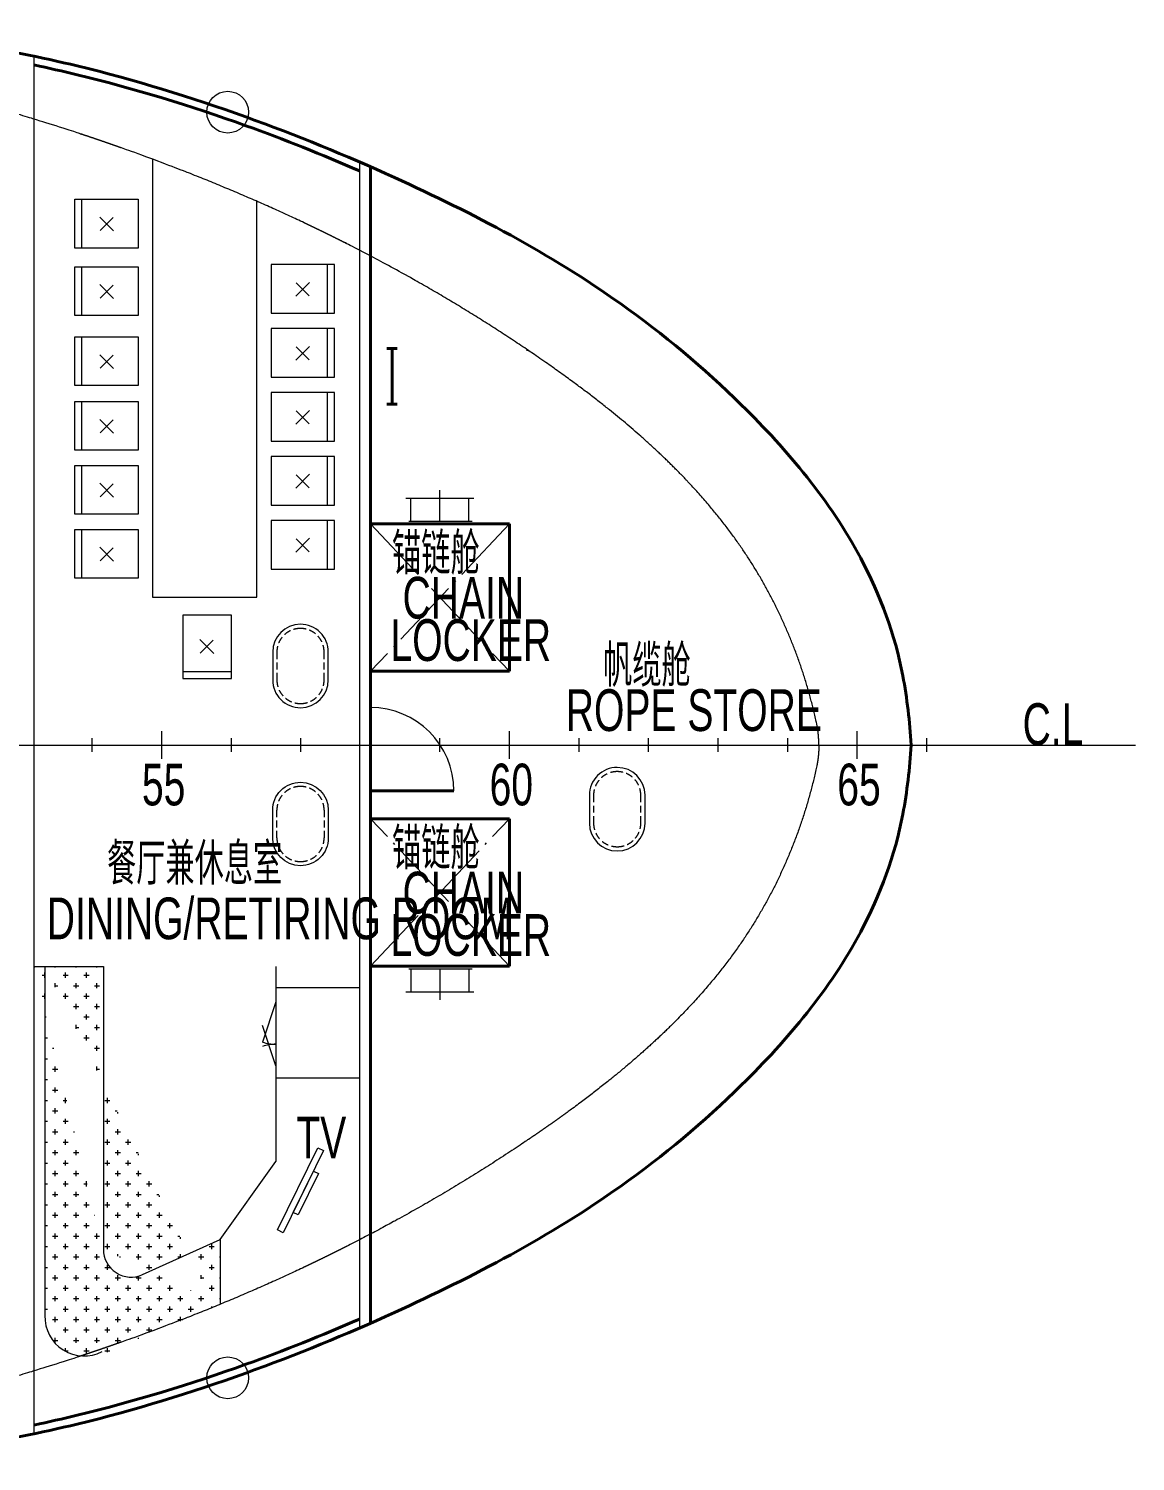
# Model space of a CAD drawing. Extents: x -550205 to -490805, y -239464 to -155364.
# Drawn here: x -510131 to -502173, y -209205 to -198905 of the extents above; entities that cross this region are included whole.
import ezdxf

# ---------------------------------------------------------------- set-up
doc = ezdxf.new("R2010")
doc.units = 0
doc.header["$LTSCALE"] = 500
doc.header["$MEASUREMENT"] = 0
doc.linetypes.add('点划线 ____ _ ____ _ ____ _ ____ _ ____ _ ____', pattern=[2.56, 2, -0.25, 0.06, -0.25])
doc.linetypes.add('虚线 __ __ __ __ __ __ __ __ __ __ __ __ __ _', pattern=[0.75, 0.5, -0.25])
doc.layers.get('0').update_dxf_attribs({"linetype": 'CONTINUOUS', "lineweight": 20})
doc.layers.add('点划线', color=5, linetype='点划线 ____ _ ____ _ ____ _ ____ _ ____ _ ____', lineweight=20)
doc.layers.add('虚线', color=1, linetype='虚线 __ __ __ __ __ __ __ __ __ __ __ __ __ _', lineweight=20)
doc.styles.add('中英混排2', font='romany.shx', dxfattribs={"width": 0.7, "height": 300, "bigfont": 'hztxt.shx'})

# ---------------------------------------------------------------- blocks, each defined once
blk = doc.blocks.new('A$C2533444B')
at = {"color": 2, "lineweight": 20}
for p, q in [((-227.4109585811384, 0), (227.4109585811384, 0)), ((-212.7058482938446, 0), (-212.7058482938446, -165.3102552630007)), ((-3.672148082405329, 0), (-3.672148082405329, -222.3272297782823)), ((205.3615521285683, 0), (205.3615521285683, -165.3102552630007)), ((-248.3655342655256, -165.3102552630007), (239.8205891768448, -165.3102552630007))]:
    blk.add_line(p, q, dxfattribs=at)

msp = doc.modelspace()

# ---------------------------------------------------------------- hatches: boundary and pattern name
h = msp.add_hatch()
h.set_pattern_fill('CROSS', color=256, scale=300, style=0)
h.set_pattern_definition([(0, (230741.242857496, -19635.91590613575), (75, 75), [37.5, -112.5]), (90, (230759.992857496, -19654.66590613575), (-74.99999999999999, 75), [37.5, -112.5])])
edge = h.paths.add_edge_path()
edge.add_line((-509597.0404286612, -208433.0465047622), (-508753.8718096151, -208076.5393865904))
edge.add_arc((-509713.8718096152, -208156.7306919241), 300, 180, 292.9195306930191)
edge.add_line((-510013.8718096152, -205649.0291827602), (-510013.8718096152, -208156.7306919241))
edge.add_arc((-509393.8718096149, -207680.8715434651), 200, 180, 294.3592945839694)
edge.add_line((-509311.3803423531, -207863.0669271305), (-508753.8718096151, -207610.6472667015))
edge.add_line((-509593.8718096149, -205649.0291827602), (-509593.8718096149, -207680.8715434651))
edge.add_line((-510093.8718096151, -205649.0291827602), (-509593.8718096151, -205649.0291827602))
edge.add_line((-508753.8718096151, -207610.6472667015), (-508753.8718096151, -208164.9732028523))

# ---------------------------------------------------------------- linework, layer by layer
for p, q in [((-510093.1389730787, -199103.2012190906), (-510093.1389730786, -209007.6524472045)), ((-507753.1389730787, -199863.7091878498), (-507753.1389730788, -208247.1444784454)), ((-509749.7083567325, -200482.4195232267), (-509749.7083567325, -200132.4195232267)), ((-509520.0184239745, -200359.9990486745), (-509619.7717802296, -200260.2456924192)), ((-509616.3393089074, -200356.5665773522), (-509523.4508952968, -200263.6781637416)), ((-509749.7083567325, -200967.9113414132), (-509749.7083567325, -200617.9113414132)), ((-507981.0925351775, -200951.4706599017), (-507981.0925351775, -200601.4706599017)), ((-509520.0184239745, -200845.490866861), (-509619.7717802296, -200745.7375106058)), ((-508210.7824679355, -200829.0501853495), (-508111.0291116803, -200729.2968290943)), ((-508114.4615830026, -200825.6177140273), (-508207.3499966132, -200732.7293004167)), ((-509616.3393089074, -200842.0583955388), (-509523.4508952968, -200749.1699819282)), ((-509749.7083567325, -201471.7995105323), (-509749.7083567325, -201121.7995105323)), ((-507981.0925351775, -201411.6700538623), (-507981.0925351775, -201061.6700538623)), ((-509520.0184239745, -201349.3790359801), (-509619.7717802296, -201249.6256797248)), ((-509616.3393089074, -201345.9465646578), (-509523.4508952968, -201253.0581510472)), ((-508210.7824679355, -201289.2495793101), (-508111.0291116803, -201189.4962230548)), ((-508114.4615830026, -201285.8171079878), (-508207.3499966132, -201192.9286943772)), ((-507981.0925351775, -201871.6700538623), (-507981.0925351775, -201521.6700538623)), ((-509749.7083567325, -201936.3818914481), (-509749.7083567325, -201586.3818914481)), ((-508210.7824679355, -201749.2495793101), (-508111.0291116803, -201649.4962230548)), ((-508114.4615830026, -201745.8171079878), (-508207.3499966132, -201652.9286943772)), ((-509520.0184239745, -201813.9614168959), (-509619.7717802296, -201714.2080606407)), ((-509616.3393089074, -201810.5289455737), (-509523.4508952968, -201717.6405319631)), ((-507981.0925351775, -202331.6700538623), (-507981.0925351775, -201981.6700538623)), ((-509749.7083567325, -202396.3818914481), (-509749.7083567325, -202046.3818914481)), ((-509520.0184239745, -202273.9614168959), (-509619.7717802296, -202174.2080606407)), ((-509616.3393089074, -202270.5289455737), (-509523.4508952968, -202177.6405319631)), ((-508210.7824679355, -202209.2495793101), (-508111.0291116803, -202109.4962230548)), ((-508114.4615830026, -202205.8171079878), (-508207.3499966132, -202112.9286943772)), ((-507981.0925351775, -202791.6700538623), (-507981.0925351775, -202441.6700538623)), ((-509749.7083567325, -202856.3818914481), (-509749.7083567325, -202506.3818914481)), ((-508210.7824679355, -202669.2495793101), (-508111.0291116803, -202569.4962230548)), ((-508114.4615830026, -202665.8171079878), (-508207.3499966132, -202572.9286943772)), ((-509520.0184239745, -202733.9614168959), (-509619.7717802296, -202634.2080606407)), ((-509616.3393089074, -202730.5289455737), (-509523.4508952968, -202637.6405319631)), ((-508900.0952869811, -203298.0591914319), (-508800.3419307258, -203397.8125476871)), ((-508896.6628156588, -203394.3800763648), (-508803.7744020482, -203301.4916627542)), ((-509022.5157615333, -203527.7491241899), (-508672.5157615333, -203527.7491241899)), ((-509673.1389730787, -204105.4268331476), (-509673.1389730786, -204005.4268331476)), ((-509173.1389730787, -204155.4268331476), (-509173.1389730788, -203955.4268331476)), ((-508673.1389730787, -204105.4268331476), (-508673.1389730786, -204005.4268331476)), ((-508173.1389730787, -204105.4268331476), (-508173.1389730786, -204005.4268331476)), ((-507673.1389730787, -204105.4268331476), (-507673.1389730786, -204005.4268331476)), ((-507173.1389730787, -204105.4268331476), (-507173.1389730786, -204005.4268331476)), ((-506673.1389730787, -204155.4268331476), (-506673.1389730787, -203955.4268331476)), ((-506173.1389730787, -204105.4268331476), (-506173.1389730786, -204005.4268331476)), ((-505673.1389730787, -204105.4268331476), (-505673.1389730786, -204005.4268331476)), ((-505173.1389730787, -204105.4268331476), (-505173.1389730786, -204005.4268331476)), ((-504673.1389730787, -204105.4268331476), (-504673.1389730786, -204005.4268331476)), ((-504173.1389730787, -204155.4268331476), (-504173.1389730787, -203955.4268331476)), ((-503673.1389730787, -204105.4268331476), (-503673.1389730786, -204005.4268331476)), ((-540225.0222415307, -204055.4268331476), (-502173.1389730787, -204055.4268331476)), ((-510093.8718096151, -205649.0291827602), (-509593.8718096151, -205649.0291827602)), ((-510013.8718096152, -205649.0291827602), (-510013.8718096152, -208156.7306919241)), ((-509593.8718096149, -205649.0291827602), (-509593.8718096149, -207680.8715434651)), ((-508353.8718096152, -205649.0291827603), (-508353.8718096152, -207049.4391367305)), ((-508353.8718096152, -205799.0291827603), (-507753.8718096152, -205799.0291827604)), ((-508353.8718096152, -205901.2048475811), (-508449.4485964583, -206191.6840553315)), ((-508353.8718096154, -206362.803056599), (-508449.4485964584, -206072.3238488486)), ((-508353.8718096153, -206449.0291827603), (-507753.8718096153, -206449.0291827604)), ((-508753.8718096152, -207610.6472667017), (-508353.8718096152, -207049.4391367304)), ((-509311.3803423531, -207863.0669271305), (-508753.8718096151, -207610.6472667015)), ((-508753.8718096149, -207610.6472667016), (-508753.8718096151, -208076.5393865905))]:
    msp.add_line(p, q)
at = {"lineweight": 40}
for p, q in [((-507673.1389730787, -199898.6066188629), (-507673.1389730787, -208212.2470474322)), ((-507555.1530614933, -201205.8023233603), (-507480.489718459, -201205.8023233603)), ((-507517.8313927647, -201205.8023233603), (-507517.8313927647, -201605.8023233603)), ((-507555.1348729894, -201605.8057166313), (-507480.4715302638, -201605.7989266163)), ((-507673.1389730787, -202465.4268331476), (-506673.1389730787, -202465.4268331476)), ((-506673.1389730787, -203525.4268331476), (-506673.1389730787, -202465.4268331476)), ((-507673.1389730787, -203525.4268331476), (-506673.1389730787, -203525.4268331476)), ((-507673.1389730787, -204385.4268331476), (-507073.1389730787, -204385.4268331476)), ((-507673.1389730787, -204585.4268331476), (-506673.1389730787, -204585.4268331476)), ((-506673.1389730787, -204585.4268331476), (-506673.1389730787, -205645.4268331476)), ((-507673.1389730787, -205645.4268331475), (-506673.1389730787, -205645.4268331475))]:
    msp.add_line(p, q, dxfattribs=at)
msp.add_lwpolyline([(-509240.400445955, -199843.7162592575), (-509240.400445955, -202992.6408266356), (-508490.400445955, -202992.6408266356), (-508490.400445955, -200146.417430026)])
for points in [[(-509799.7083567325, -200132.4195232267), (-509343.0290724173, -200132.4195232267), (-509343.0290724173, -200482.4195232267), (-509799.7083567325, -200482.4195232267)], [(-509799.7083567325, -200617.9113414132), (-509343.0290724173, -200617.9113414132), (-509343.0290724173, -200967.9113414132), (-509799.7083567325, -200967.9113414132)], [(-507931.0925351775, -200601.4706599017), (-508387.7718194927, -200601.4706599017), (-508387.7718194927, -200951.4706599017), (-507931.0925351775, -200951.4706599017)], [(-509799.7083567325, -201121.7995105323), (-509343.0290724173, -201121.7995105323), (-509343.0290724173, -201471.7995105323), (-509799.7083567325, -201471.7995105323)], [(-507931.0925351775, -201061.6700538623), (-508387.7718194927, -201061.6700538623), (-508387.7718194927, -201411.6700538623), (-507931.0925351775, -201411.6700538623)], [(-507931.0925351775, -201521.6700538623), (-508387.7718194927, -201521.6700538623), (-508387.7718194927, -201871.6700538623), (-507931.0925351775, -201871.6700538623)], [(-509799.7083567325, -201586.3818914481), (-509343.0290724173, -201586.3818914481), (-509343.0290724173, -201936.3818914481), (-509799.7083567325, -201936.3818914481)], [(-507931.0925351775, -201981.6700538623), (-508387.7718194927, -201981.6700538623), (-508387.7718194927, -202331.6700538623), (-507931.0925351775, -202331.6700538623)], [(-509799.7083567325, -202046.3818914481), (-509343.0290724173, -202046.3818914481), (-509343.0290724173, -202396.3818914481), (-509799.7083567325, -202396.3818914481)], [(-507931.0925351775, -202441.6700538623), (-508387.7718194927, -202441.6700538623), (-508387.7718194927, -202791.6700538623), (-507931.0925351775, -202791.6700538623)], [(-509799.7083567325, -202506.3818914481), (-509343.0290724173, -202506.3818914481), (-509343.0290724173, -202856.3818914481), (-509799.7083567325, -202856.3818914481)], [(-508672.5157615333, -203577.7491241899), (-508672.5157615333, -203121.0698398747), (-509022.5157615333, -203121.0698398747), (-509022.5157615333, -203577.7491241899)], [(-508050.8753450162, -206951.9782554788), (-508010.4874661176, -206971.8582231091), (-508300.9325572624, -207561.9226229104), (-508341.320436161, -207542.0426552801)], [(-508082.6204857038, -207118.4027101937), (-508046.245576542, -207136.3073894295), (-508192.4246285142, -207433.2828150617), (-508228.799537676, -207415.3781358259)]]:
    msp.add_lwpolyline(points, close=True)
for points in [[(-508376.3000991947, -203387.431371812), (-508376.3000991947, -203587.431371812, 0.414213562373095), (-508176.3000991947, -203787.4313718119), (-508176.3000991947, -203787.4313718119, 0.414213562373095), (-507976.3000991947, -203587.4313718119), (-507976.3000991947, -203387.4313718119, 0.414213562373095), (-508176.3000991949, -203187.4313718119), (-508176.3000991949, -203187.4313718119, 0.414213562373095)], [(-506099.0136192364, -204416.77545159), (-506099.0136192364, -204616.77545159, 0.414213562373095), (-505899.0136192364, -204816.77545159), (-505899.0136192364, -204816.77545159, 0.414213562373095), (-505699.0136192364, -204616.77545159), (-505699.0136192364, -204416.77545159, 0.414213562373095), (-505899.0136192365, -204216.77545159), (-505899.0136192365, -204216.77545159, 0.414213562373095)], [(-508376.3000991947, -204723.4222944971), (-508376.3000991947, -204523.4222944971, -0.414213562373095), (-508176.3000991947, -204323.4222944972), (-508176.3000991947, -204323.4222944972, -0.414213562373095), (-507976.3000991947, -204523.4222944972), (-507976.3000991947, -204723.4222944972, -0.414213562373095), (-508176.3000991949, -204923.4222944972), (-508176.3000991949, -204923.4222944972, -0.414213562373095)]]:
    msp.add_lwpolyline(points, format="xyb", close=True)
for centre in [(-508699.4678322104, -199505.6656607956), (-508699.4678322048, -208605.1880054995)]:
    msp.add_circle(centre, 150)
for centre, radius, start, end in [((-507673.1389730787, -204385.4268331476), 600, 0, 90), ((-508353.8718096152, -205901.2048475811), 305.7991045090312, 251.7871699430447, 270), ((-508353.8718096154, -206512.803056599), 305.7991045090312, 90, 108.2128300569553), ((-509393.8718096148, -207680.871543465), 200, 180, 294.359294583958), ((-509732.6985638911, -208166.8381546945), 281.3548558576106, 177.9412489898129, 297.4315958611098)]:
    msp.add_arc(centre, radius, start, end)
for points, knots in [([(-503784.0522205619, -204055.4268331476), (-503796.9247623767, -203888.2553280541), (-503842.6314332243, -203423.7564213597), (-504171.5071409212, -202533.3108119969), (-504918.6793052381, -201644.5793046773), (-506042.7635820899, -200701.6010158735), (-507277.4285655678, -200052.4148619238), (-508597.2943021801, -199509.754525187), (-509889.3746837792, -199114.1707194485), (-511060.6610306404, -198923.6946086636), (-511817.6477300157, -198909.4656629247), (-512032.5154003319, -198905.426833148)], [150.0346804614789, 150.0346804614789, 150.0346804614789, 150.0346804614789, 651.9934388723797, 1549.378051060931, 2944.533007530601, 4079.648986399628, 5940.659249836398, 7094.953576022201, 8361.33283393436, 9987.511295253928, 10632.04350824151, 10632.04350824151, 10632.04350824151, 10632.04350824151]), ([(-507753.1389730788, -199926.8723840691), (-508021.9029710338, -199810.5473135935), (-508685.5685931413, -199545.891631958), (-509472.1327961439, -199305.0768457324), (-509988.7411653067, -199188.2325591299), (-510093.1389730787, -199166.3644153099)], [6217.138174848584, 6217.138174848584, 6217.138174848584, 6217.138174848584, 7094.953576022201, 8361.33283393436, 8680.691525788952, 8680.691525788952, 8680.691525788952, 8680.691525788952]), ([(-503784.0522205618, -204055.4268331476), (-503796.9247623766, -204222.598338241), (-503842.6314332242, -204687.0972449354), (-504171.5071409211, -205577.5428542981), (-504918.679305238, -206466.2743616178), (-506042.7635820898, -207409.2526504215), (-507277.4285655677, -208058.4388043712), (-508597.2943021799, -208601.0991411082), (-509889.3746837791, -208996.6829468464), (-511060.6610306402, -209187.1590576314), (-511817.6477300156, -209201.3880033704), (-512032.5154003318, -209205.4268331471)], [150.0346804614789, 150.0346804614789, 150.0346804614789, 150.0346804614789, 651.9934388723797, 1549.378051060931, 2944.533007530601, 4079.648986399628, 5940.659249836398, 7094.953576022201, 8361.33283393436, 9987.511295253928, 10632.04350824151, 10632.04350824151, 10632.04350824151, 10632.04350824151]), ([(-507753.1389730787, -208183.981282226), (-508021.9029710337, -208300.3063527016), (-508685.5685931412, -208564.9620343371), (-509472.1327961438, -208805.7768205628), (-509988.7411653065, -208922.6211071652), (-510093.1389730786, -208944.4892509852)], [6217.138174848584, 6217.138174848584, 6217.138174848584, 6217.138174848584, 7094.953576022201, 8361.33283393436, 8680.691525788952, 8680.691525788952, 8680.691525788952, 8680.691525788952])]:
    msp.add_open_spline(points, degree=3, knots=knots, dxfattribs=at)
for points, weights, knots in [([(-508149.9641817663, -200301.3912517261), (-508199.6250286169, -200277.9088375638), (-508249.491128288, -200254.8524283343), (-508405.2958003206, -200182.8352586371), (-508562.9709754802, -200114.8838102249), (-508720.8306099431, -200046.8570815902), (-508880.37990664, -199982.7701282892), (-509025.5368348701, -199924.4598089023), (-509171.9592958264, -199869.3057353455), (-509318.4544302998, -199814.125632179), (-509466.0989903553, -199762.0034462144), (-509613.7605461774, -199709.8739133258), (-509762.4641810663, -199660.7031936524), (-509812.673492259, -199644.0965092867), (-509862.9955550685, -199627.824411788), (-510011.9793284446, -199579.6403701529), (-510161.9407457783, -199534.4955079388), (-510311.8326512991, -199489.3702742415), (-510462.678150228, -199447.4422101285), (-510613.4482485024, -199405.5338087492), (-510765.1388371196, -199366.98368274), (-510916.7624852083, -199328.4517583838), (-511069.2637224837, -199293.4420004678), (-511221.7018637335, -199258.446647238), (-511374.9641803663, -199227.1392380074)], [1, 0.9999905613140735, 1, 0.9999133498548173, 1, 0.999920636152107, 1, 0.9999396387162867, 1, 0.9999443227611502, 1, 0.9999486527659299, 1, 0.9999942933581378, 1, 0.9999467567395254, 1, 0.999941777840107, 1, 0.9999364927716928, 1, 0.9999309059561654, 1, 0.9999250282917707, 1], [0, 0, 0, 0.008689626355463886, 0.008689626355463886, 0.03501853010570999, 0.03501853010570999, 0.06021613279885818, 0.06021613279885818, 0.08219100771918475, 0.08219100771918475, 0.1032960318635223, 0.1032960318635223, 1.123563774411554, 1.123563774411554, 1.130320487985336, 1.130320487985336, 1.150959040832944, 1.150959040832944, 1.17254101940245, 1.17254101940245, 1.195081276812383, 1.195081276812383, 1.218592098067928, 1.218592098067928, 2.243082528042251, 2.243082528042251, 2.243082528042251]), ([(-506537.4641824663, -201219.3021936133), (-506595.7306904612, -201179.8678865233), (-506654.4701366139, -201141.1205014964), (-506798.4204250259, -201046.1664875019), (-506945.1238769458, -200955.3939941223), (-507091.2161074041, -200864.9995220853), (-507239.9036478102, -200778.8097515982), (-507388.1934433804, -200692.8566332706), (-507538.9177698178, -200611.1165168569), (-507689.4402328128, -200529.4859036822), (-507842.2351742663, -200452.0610926226), (-507995.0443181222, -200374.6342626084), (-508149.9641817663, -200301.3912517256)], [1, 0.9999822435055705, 1, 0.9998933853254309, 1, 0.9998951963255959, 1, 0.9998977406368081, 1, 0.999900960536969, 1, 0.9999047825186017, 1], [0, 0, 0, 0.01191857272614882, 0.01191857272614882, 0.04112358175831066, 0.04112358175831066, 0.07007947996096275, 0.07007947996096275, 0.098681732469311, 0.098681732469311, 0.1268300678199799, 0.1268300678199799, 1.154429921804836, 1.154429921804836, 1.154429921804836]), ([(-504449.3893247392, -204055.4268331486), (-504448.8916675362, -204014.2733976538), (-504453.2279238291, -203973.3393410598), (-504457.1202907694, -203936.6338089439), (-504464.8576184806, -203900.5242670616), (-504486.8915022354, -203797.7280191761), (-504514.9115879245, -203696.3560730577), (-504560.4526927144, -203531.5670666909), (-504621.3809008553, -203371.6749978131), (-504682.3362983303, -203211.6270522694), (-504758.406473315, -203057.9868557816), (-504834.231289426, -202904.7657953431), (-504924.9641831663, -202759.6215143977), (-504972.0446097794, -202684.4143291963), (-505022.9549464826, -202611.6689362172), (-505120.8198984269, -202472.0603985628), (-505230.9108242549, -202341.5879617641), (-505341.3236556025, -202210.7926789979), (-505461.6632669028, -202088.7913392666), (-505582.6115710499, -201966.2170732594), (-505711.4604423669, -201851.7220509956), (-505840.9096096385, -201736.7162491577), (-505976.5209766029, -201628.8221091158), (-506112.4725682802, -201520.685787275), (-506253.112732208, -201418.5344958981), (-506393.5697338969, -201316.5376599105), (-506537.4641824663, -201219.3021936133), (-506544.4508552058, -201219.3021936133), (-506551.4375279453, -201219.3021936133)], [1, 0.9983215072128631, 1, 0.9986496973605355, 1, 0.9995831065025125, 1, 0.9989119202258333, 1, 0.9988752801479984, 1, 0.9987907156636003, 1, 0.9996749946292677, 1, 0.9990071080828301, 1, 0.9992525926430874, 1, 0.9994615005621518, 1, 0.9996293360708606, 1, 0.9997588612807521, 1, 0.9998555795771035, 1, 1, 1], [0, 0, 0, 0.1158952131457509, 0.1158952131457509, 0.2198416083747725, 0.2198416083747725, 0.2775943549696356, 0.2775943549696356, 0.3709014672832902, 0.3709014672832902, 0.4657668771107311, 0.4657668771107311, 0.5641346825402573, 0.5641346825402573, 0.61512668010903, 0.61512668010903, 0.7042583250580039, 0.7042583250580039, 0.7815888095221708, 0.7815888095221708, 0.8472270773276986, 0.8472270773276986, 0.9016834326980532, 0.9016834326980532, 0.9456059473059235, 0.9456059473059235, 0.9795969930962678, 0.9795969930962678, 1.979596993096268, 1.979596993096268, 1.979596993096268]), ([(-504449.3893247392, -204055.4268331465), (-504448.8916675362, -204096.5802686414), (-504453.2279238291, -204137.5143252353), (-504457.1202907694, -204174.2198573512), (-504464.8576184806, -204210.3293992335), (-504486.8915022354, -204313.1256471191), (-504514.9115879245, -204414.4975932374), (-504560.4526927144, -204579.2865996042), (-504621.3809008553, -204739.1786684821), (-504682.3362983303, -204899.2266140257), (-504758.406473315, -205052.8668105135), (-504834.231289426, -205206.087870952), (-504924.9641831663, -205351.2321518974), (-504972.0446097794, -205426.4393370988), (-505022.9549464826, -205499.1847300779), (-505120.8198984269, -205638.7932677323), (-505230.9108242549, -205769.265704531), (-505341.3236556025, -205900.0609872973), (-505461.6632669028, -206022.0623270285), (-505582.6115710499, -206144.6365930357), (-505711.4604423669, -206259.1316152996), (-505840.9096096385, -206374.1374171374), (-505976.5209766029, -206482.0315571793), (-506112.4725682802, -206590.1678790202), (-506253.112732208, -206692.3191703971), (-506393.5697338969, -206794.3160063846), (-506537.4641824663, -206891.5514726819), (-506595.7306904612, -206930.9857797719), (-506654.4701366139, -206969.7331647988), (-506798.4204250259, -207064.6871787932), (-506945.1238769458, -207155.4596721728), (-507091.2161074041, -207245.8541442098), (-507239.9036478102, -207332.043914697), (-507388.1934433804, -207417.9970330245), (-507538.9177698178, -207499.7371494382), (-507689.4402328128, -207581.3677626129), (-507842.2351742663, -207658.7925736725), (-507995.0443181222, -207736.2194036868), (-508149.9641817663, -207809.4624145695)], [1, 0.9983215072128631, 1, 0.9986496973605355, 1, 0.9995831065025125, 1, 0.9989119202258333, 1, 0.9988752801479984, 1, 0.9987907156636003, 1, 0.9996749946292677, 1, 0.9990071080828301, 1, 0.9992525926430874, 1, 0.9994615005621518, 1, 0.9996293360708606, 1, 0.9997588612807521, 1, 0.9998555795771035, 1, 0.9999822435055705, 1, 0.9998933853254309, 1, 0.9998951963255959, 1, 0.9998977406368081, 1, 0.999900960536969, 1, 0.9999047825186017, 1], [0, 0, 0, 0.1158952131457509, 0.1158952131457509, 0.2198416083747725, 0.2198416083747725, 0.2775943549696356, 0.2775943549696356, 0.3709014672832902, 0.3709014672832902, 0.4657668771107311, 0.4657668771107311, 0.5641346825402573, 0.5641346825402573, 0.61512668010903, 0.61512668010903, 0.7042583250580039, 0.7042583250580039, 0.7815888095221708, 0.7815888095221708, 0.8472270773276986, 0.8472270773276986, 0.9016834326980532, 0.9016834326980532, 0.9456059473059235, 0.9456059473059235, 1.979596993096268, 1.979596993096268, 1.991515565822417, 1.991515565822417, 2.020720574854578, 2.020720574854578, 2.049676473057231, 2.049676473057231, 2.078278725565579, 2.078278725565579, 2.106427060916248, 2.106427060916248, 3.134026914901104, 3.134026914901104, 3.134026914901104]), ([(-508149.9641817663, -207809.462414569), (-508199.6250286169, -207832.9448287313), (-508249.491128288, -207856.0012379608), (-508405.2958003206, -207928.018407658), (-508562.9709754802, -207995.9698560702), (-508720.8306099431, -208063.9965847049), (-508880.37990664, -208128.0835380059), (-509025.5368348701, -208186.3938573928), (-509171.9592958264, -208241.5479309497), (-509318.4544302998, -208296.7280341162), (-509466.0989903553, -208348.8502200808), (-509613.7605461774, -208400.9797529693), (-509762.4641810663, -208450.1504726427), (-509812.673492259, -208466.7571570085), (-509862.9955550685, -208483.0292545071), (-510011.9793284446, -208531.2132961422), (-510161.9407457783, -208576.3581583563), (-510311.8326512991, -208621.4833920536), (-510462.678150228, -208663.4114561666), (-510613.4482485024, -208705.319857546), (-510765.1388371196, -208743.8699835551), (-510916.7624852083, -208782.4019079113), (-511069.2637224837, -208817.4116658273), (-511221.7018637335, -208852.4070190571), (-511374.9641803663, -208883.7144282878)], [1, 0.9999905613140735, 1, 0.9999133498548173, 1, 0.999920636152107, 1, 0.9999396387162867, 1, 0.9999443227611502, 1, 0.9999486527659299, 1, 0.9999942933581378, 1, 0.9999467567395254, 1, 0.999941777840107, 1, 0.9999364927716928, 1, 0.9999309059561654, 1, 0.9999250282917707, 1], [0, 0, 0, 0.008689626355463886, 0.008689626355463886, 0.03501853010570999, 0.03501853010570999, 0.06021613279885818, 0.06021613279885818, 0.08219100771918475, 0.08219100771918475, 0.1032960318635223, 0.1032960318635223, 1.123563774411554, 1.123563774411554, 1.130320487985336, 1.130320487985336, 1.150959040832944, 1.150959040832944, 1.17254101940245, 1.17254101940245, 1.195081276812383, 1.195081276812383, 1.218592098067928, 1.218592098067928, 2.243082528042251, 2.243082528042251, 2.243082528042251])]:
    msp.add_rational_spline(points, weights, degree=2, knots=knots)
at = {"layer": '点划线', "ltscale": 0.5}
for p, q in [((-506673.1389730787, -202465.4268331476), (-507673.1389730787, -203525.4268331476)), ((-507673.1389730787, -202465.4268331476), (-506673.1389730787, -203525.4268331476)), ((-506673.1389730787, -205645.4268331475), (-507673.1389730787, -204585.4268331476)), ((-507673.1389730787, -205645.4268331475), (-506673.1389730787, -204585.4268331476))]:
    msp.add_line(p, q, dxfattribs=at)
at = {"layer": '虚线', "ltscale": 0.2}
for points in [[(-508346.3000991947, -203387.431371812), (-508346.3000991947, -203587.431371812, 0.4142135623730951), (-508176.3000991947, -203757.4313718119, 0.4142135623730951), (-508006.3000991947, -203587.4313718119), (-508006.3000991947, -203387.4313718119, 0.4142135623730951), (-508176.3000991949, -203217.4313718119, 0.4142135623730951)], [(-506069.0136192364, -204416.77545159), (-506069.0136192364, -204616.77545159, 0.4142135623730951), (-505899.0136192364, -204786.77545159, 0.4142135623730951), (-505729.0136192364, -204616.77545159), (-505729.0136192364, -204416.77545159, 0.4142135623730951), (-505899.0136192365, -204246.77545159, 0.4142135623730951)], [(-508346.3000991947, -204723.4222944971), (-508346.3000991947, -204523.4222944971, -0.4142135623730951), (-508176.3000991947, -204353.4222944972, -0.4142135623730951), (-508006.3000991947, -204523.4222944972), (-508006.3000991947, -204723.4222944972, -0.4142135623730951), (-508176.3000991949, -204893.4222944972, -0.4142135623730951)]]:
    msp.add_lwpolyline(points, format="xyb", close=True, dxfattribs=at)

# ---------------------------------------------------------------- block references
at = {"xscale": -1, "rotation": 180}
msp.add_blockref('A$C2533444B', (-507170.1271392818, -202445.4377364936), dxfattribs=at)
msp.add_blockref('A$C2533444B', (-507170.1271392818, -205665.4159298016))

# ---------------------------------------------------------------- texts
at = {"color": 1, "lineweight": 20, "ltscale": 2, "style": '中英混排2', "width": 0.7}
for s, p in [('锚链舱', (-507517.9817203532, -202829.2685114203)), ('CHAIN', (-507442.2665909547, -203146.6389633044)), ('LOCKER', (-507529.1044022092, -203451.2052646829)), ('帆缆舱', (-506000.5409296636, -203635.6905076265)), ('ROPE STORE', (-506268.3167954246, -203954.8847294595)), ('C.L', (-502983.5366663649, -204055.4268331476)), ('55', (-509316.4727515874, -204489.5297040014)), ('60', (-506816.4727515874, -204489.5297040014)), ('65', (-504316.4727515874, -204489.5297040014)), ('锚链舱', (-507517.9817203532, -204949.2685114202)), ('餐厅兼休息室', (-509567.3805863527, -205060.0356609802)), ('CHAIN', (-507442.2665909547, -205266.6389633044)), ('DINING/RETIRING ROOM ', (-510000.6757855897, -205451.9431868987)), ('LOCKER', (-507529.1044022092, -205571.2052646829)), ('TV', (-508206.140170019, -207027.6874730653))]:
    msp.add_text(s, height=300, dxfattribs=at).set_placement(p)

doc.saveas('drawing.dxf')
